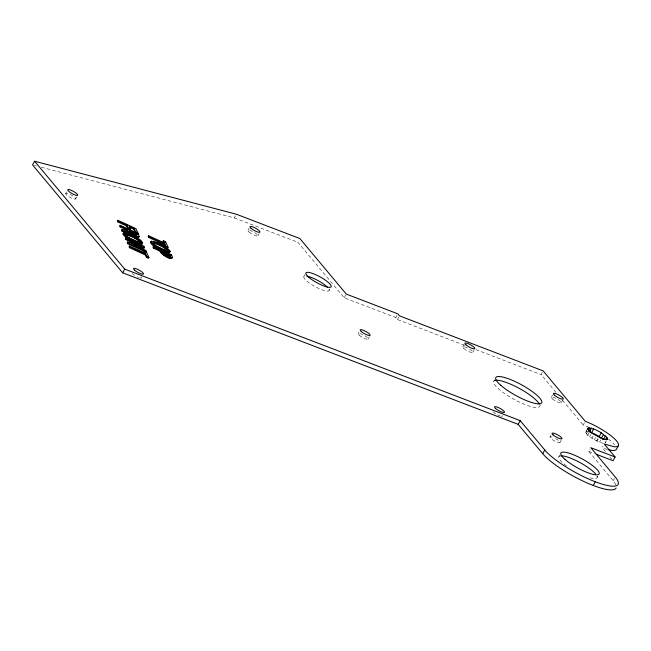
<?xml version="1.0" encoding="UTF-8"?>
<svg xmlns="http://www.w3.org/2000/svg" width="651" height="651" viewBox="0 0 651 651"><rect width="100%" height="100%" fill="white"/><g stroke="black" fill="none" stroke-linecap="round" stroke-linejoin="round"><path stroke-width="0.49" stroke-dasharray="3.25 2.44" d="M65.71 193.493L66.524 192.012M75.646 198.921L76.875 196.7M41.363 167.258L234.303 217.922L235.532 215.701M247.958 230.389L249.187 228.159M257.902 235.817L259.122 233.587M464.578 345.274L397.484 319.568L395.8 317.55L344.249 297.8L297.865 242.278L299.086 240.048M303.879 276.667L305.107 274.437M329.113 290.444L329.927 288.954M344.249 297.8L345.884 294.83M358.205 333.605L359.018 332.116M368.14 339.033L369.369 336.803M395.8 317.55L397.029 315.328M397.484 319.568L398.713 317.338M462.853 346.918L464.073 344.688M472.789 352.346L474.018 350.116M493.783 381.38L494.597 379.899M556.011 392.431L541.111 374.602L542.34 372.372M540.485 404.946L539.663 406.436A26.138 6.054 28.8 0 1 511.116 397.688A26.138 6.054 28.8 0 1 495.248 380.396M551.34 397.265L552.569 395.035M561.284 402.692L562.505 400.463M550.022 437L550.844 435.519M559.966 442.428L561.195 440.198M558.843 456.758L559.657 455.277M589.204 427.544A27.008 6.258 28.8 0 0 583.215 424.989L584.842 422.019M603.567 443.315A11.327 2.628 28.8 0 1 599.506 442.192L594.387 439.799L587.69 435.267L585.631 432.801L586.811 429.774M585.631 432.801L586.852 430.571M586.348 433.916L587.576 431.686M587.69 435.267L588.919 433.037M589.57 436.764L590.791 434.542M591.849 438.31L593.077 436.089M594.387 439.799L595.608 437.57M615.927 484.962A43.454 10.074 28.8 0 0 613.177 480.69L588.773 451.412L590.001 449.182M596.471 440.857L597.691 438.628M597 441.126L598.22 438.896M599.506 442.192L600.735 439.97M605.389 451.534L602.191 447.709L603.013 446.228M606.284 441.378L605.471 442.859A11.327 2.628 28.8 0 0 605.43 442.062L604.706 440.947M597.073 477.639L597.895 476.15M613.177 480.69L614.406 478.469M585.591 432.004L587.495 431.548M34.511 165.452L36.464 165.964M234.303 217.922L297.865 242.278M475.914 349.62L541.111 374.602M588.773 451.412L594.379 453.56M562.488 400.186L583.215 424.989M609.865 456.896L611.785 459.191M502.434 415.631A5.664 1.31 28.8 0 1 501.498 416.258M500.595 416.07A5.664 1.31 28.8 0 1 496.908 414.5M495.647 413.759A5.664 1.31 28.8 0 1 492.888 411.562M329.056 289.435A14.379 3.328 28.8 0 1 313.408 285.634A14.379 3.328 28.8 0 1 306.295 276.081M141.104 276.765A5.664 1.31 28.8 0 1 139.623 277.765M138.5 277.391A5.664 1.31 28.8 0 1 137.247 276.854M134.676 275.446A5.664 1.31 28.8 0 1 131.925 273.249M607.538 449.491A27.008 6.258 28.8 0 1 602.191 447.709M608.53 439.148A27.008 6.258 28.8 0 1 614.593 444.739M555.563 438.53A5.664 1.31 28.8 0 1 559.469 442.672A5.664 1.31 28.8 0 1 551.364 438.88A5.664 1.31 28.8 0 1 553.008 437.334M596.991 476.101A21.784 5.045 28.8 0 1 588.284 477.305M566.5 465.921A21.784 5.045 28.8 0 1 560.063 455.936M66.662 193.266L66.028 193.282A5.664 1.31 28.8 0 0 68.843 196.651L71.415 198.059A5.664 1.31 28.8 0 0 75.272 197.969A5.664 1.31 28.8 0 0 67.566 193.453L66.662 193.266M249.007 232.016A5.664 1.31 28.8 0 0 257.584 236.028A5.664 1.31 28.8 0 0 252.197 231.26A5.664 1.31 28.8 0 0 249.007 232.016M463.903 348.554A5.664 1.31 28.8 0 0 472.471 352.557A5.664 1.31 28.8 0 0 467.084 347.789A5.664 1.31 28.8 0 0 463.903 348.554M552.39 398.892A5.664 1.31 28.8 0 0 560.967 402.904A5.664 1.31 28.8 0 0 555.58 398.127A5.664 1.31 28.8 0 0 552.39 398.892M359.254 335.232A5.664 1.31 28.8 0 0 367.823 339.244A5.664 1.31 28.8 0 0 362.436 334.468A5.664 1.31 28.8 0 0 359.254 335.232"/><path stroke-width="0.98" d="M127.726 229.518L127.319 230.259L120.15 226.955L119.735 226.035L120.142 225.287L120.557 226.214L127.726 229.518L128.198 230.568L122.022 229.469L121.615 230.218L122.152 231.414L128.89 232.553C131.535 234.572 135.571 238.16 138.85 237.054M120.142 225.287L138.175 233.595C141.804 240.349 131.022 233.896 129.297 231.813L122.559 230.674L122.022 229.469M123.08 233.872L123.682 232.741C130.493 233.554 138.639 237.135 142.553 242.978L141.942 244.101C135.131 243.287 127.002 239.706 123.08 233.872L123.275 233.481M123.682 232.741L123.487 233.131C127.409 238.966 135.546 242.546 142.349 243.36L142.553 242.978M150.617 242.318L151.219 241.187C158.022 241.993 166.168 245.573 170.09 251.416L169.472 252.547C162.669 251.734 154.539 248.153 150.617 242.318L151.341 241.757M151.219 241.187L151.024 241.57C154.946 247.413 163.076 250.993 169.878 251.807L170.09 251.416M141.942 244.101L142.008 243.116M169.472 252.547L169.944 250.822M596.251 454.276L613.063 460.721L615.105 457.002L604.234 443.998L613.909 446.667A27.008 6.258 28.8 0 0 613.437 437.798A27.008 6.258 28.8 0 0 585.257 421.278L543.154 370.891L399.527 315.857L397.842 313.839L346.291 294.089L299.899 238.567L236.346 214.212L34.593 161.228L32.55 164.939L122.689 272.826L518.155 424.354L542.739 453.706A43.454 10.074 28.8 0 0 583.597 481.358A43.454 10.074 28.8 0 0 616.098 488.022M137.8 232.765L135.929 228.607L117.904 220.307L117.497 221.047L117.912 221.967L126.595 225.97L127.987 229.071L130.119 230.047L130.525 229.307L129.134 226.206L134.22 228.55L135.668 231.78L137.8 232.765L137.394 233.506L135.262 232.529L133.805 229.29L129.573 227.337M117.912 221.967L118.319 221.226L117.904 220.307M120.15 226.955L120.557 226.214M122.152 231.414L122.559 230.674M126.595 225.97L127.002 225.222L118.319 221.226M123.804 233.31L124.219 232.57M123.226 234.466L123.633 233.725M123.674 235.19L124.081 234.45M127.987 229.071L128.393 228.322L127.002 225.222M124.39 235.996L124.797 235.255M125.855 233.619L126.261 232.879M125.212 235.019L125.789 234.035C131.022 234.921 137.263 237.428 140.437 241.83L139.867 242.831M125.301 235.426L126.213 233.945M125.391 236.874L125.798 236.134M125.383 234.775L126.489 234.751L126.896 234.01M127.352 234.108L127.767 233.359M133.829 245.378L144.058 248.348L144.465 247.6L143.879 246.29L125.846 237.989L125.83 239.592L139.542 245.915M126.489 234.751L127.425 234.987L127.832 234.238M128.89 232.553L129.297 231.813M129.679 231.992L129.728 230.438L136.531 233.571L137.092 235.068L135.969 235.174L132.926 233.782L130.086 231.243M126.693 237.843L127.1 237.102M125.83 239.592L125.846 237.989M127.425 234.987L128.597 235.377L129.004 234.637M129.15 234.808L129.565 234.059M129.972 233.53L130.379 232.781M128.19 238.819L128.605 238.079M131.583 232.936L131.176 233.676L130.591 233.213M128.597 235.377L130.013 235.947L130.42 235.206M133.805 229.29L134.22 228.55M129.028 238.567L129.443 237.818L126.571 235.768L125.789 234.035M131.331 234.515L131.746 233.774M131.811 234.108L132.218 233.359M141.373 246.753L141.78 246.013L127.612 241.928L127.205 242.668L127.669 243.702L144.799 251.595M132.12 235.011L132.527 234.27M127.669 243.702L128.084 242.961L127.612 241.928M129.94 239.828L130.346 239.088M130.013 235.947L131.665 236.679L132.072 235.939M130.363 239.324L130.77 238.575L138.256 241.879L140.437 241.83M132.959 235.499L133.365 234.751M135.262 232.529L135.668 231.78M133.39 236.752L133.797 236.012M131.876 240.097L132.283 239.356M131.665 236.679L133.341 237.485L133.756 236.736M131.884 240.854L132.291 240.113M134.944 235.695L135.351 234.954M144.294 250.985L145.344 253.32L129.443 245.997L129.036 246.737L129.451 247.665L145.352 254.98L146.394 257.316L148.526 258.301L148.933 257.56L146.426 251.961L144.294 250.985L143.887 251.725L144.587 253.28M134.83 236.435L135.237 235.686M136.938 234.482L136.531 235.223L136.124 234.311L136.531 233.571M129.451 247.665L129.858 246.924L129.443 245.997M133.561 240.903L133.968 240.162M133.341 237.485L134.879 238.274L135.286 237.534M136.108 236.98L136.515 236.24M137.76 234.336L138.175 233.595M133.992 241.871L134.399 241.122M140.03 242.579L139.086 241.082L136.23 239.039L136.637 238.299M137.101 237.314L137.516 236.573M137.044 238.771L137.451 238.03M137.857 237.46L138.272 236.72M138.411 237.452L138.818 236.712M137.377 239.763L137.784 239.023M138.744 237.314L139.257 236.305M136.092 242.79L136.507 242.05M136.669 242.213L137.076 241.472M138.346 240.455L138.761 239.714M137.849 242.62L138.256 241.879M139.086 241.082L139.493 240.333M137.898 243.49L138.313 242.75M139.81 240.683L140.217 239.942M138.769 242.847L139.176 242.107M139.615 241.643L140.022 240.903M122.689 272.826L124.723 269.107L34.593 161.228M139.941 242.164L140.347 241.423M139.395 243.97L139.802 243.23M140.811 241.562L141.218 240.821M141.552 242.375L141.959 241.635M140.567 244.231L140.974 243.49M141.405 244.271L141.812 243.531M163.409 240.699L164.459 243.026L148.566 235.711L148.159 236.451L148.574 237.379L164.467 244.695L165.517 247.03L167.649 248.015L168.056 247.274L165.541 241.676L163.409 240.699L163.002 241.44L163.702 242.994M148.574 237.379L148.981 236.638L148.566 235.711M143.464 247.03L143.879 246.29M145.718 250.399L145.702 252.01L145.718 250.399L131.445 243.824L144.465 247.6M150.763 242.913L151.17 242.172M146.019 252.71L146.426 251.961M151.203 243.637L151.61 242.896M145.352 254.98L145.759 254.24L129.858 246.924M151.919 244.442L152.326 243.694M153.392 242.066L153.799 241.326M153.75 242.392L152.83 243.873L153.319 242.481C158.559 243.368 164.793 245.875 167.966 250.277L167.397 251.278M153.156 244.385L153.319 242.481M152.92 245.321L153.335 244.581M152.741 243.466L154.027 243.197L154.433 242.457M146.394 257.316L146.809 256.575L145.759 254.24M171.823 258.398L172.385 257.023L171.408 254.736L153.384 246.436L152.969 247.177L153.384 248.104L160.105 251.196C160.594 253.98 171.547 261.263 171.783 257.226M154.027 243.197L154.954 243.425L155.361 242.685M154.442 245.59L154.848 244.849L153.563 243.645M154.222 246.29L154.629 245.541M153.384 248.104L153.799 247.356L153.384 246.436M154.954 243.425L156.126 243.824L156.541 243.083M156.688 243.246L157.094 242.506M155.727 247.266L156.134 246.517M156.126 243.824L157.542 244.394L157.949 243.653M156.565 247.014L156.972 246.265L154.848 244.849M158.763 244.166L159.169 243.417M157.469 248.275L157.876 247.535M157.542 244.394L159.194 245.126L159.601 244.385M157.9 247.762L158.307 247.022L165.785 250.318L167.966 250.277M160.927 245.199L161.334 244.459M159.405 248.544L159.812 247.803M159.194 245.126L160.878 245.932L161.285 245.183M159.414 249.3L159.821 248.552M161.09 249.349L161.505 248.609M160.878 245.932L162.408 246.721L162.815 245.98M160.105 251.196L160.512 250.456L153.799 247.356M165.134 242.416L165.541 241.676M160.463 251.978L160.512 250.456M164.467 244.695L164.874 243.954L148.981 236.638M161.529 250.31L161.936 249.569M160.878 252.71L161.293 251.97L160.87 251.237M167.559 251.017L166.623 249.52L163.767 247.486L164.174 246.745M164.573 247.217L164.98 246.477M161.481 253.426L161.896 252.686L161.293 251.97M162.433 252.767L162.563 251.4L169.765 254.712L170.277 256.136L169.87 256.876L169.358 255.452L162.156 252.14M164.915 248.21L165.321 247.47M165.517 247.03L165.924 246.29L164.874 243.954M163.629 251.237L164.036 250.497M162.27 254.15L162.677 253.41L161.896 252.686M164.198 250.659L164.605 249.919M163.076 253.784L163.491 253.044L162.848 252.027M165.883 248.902L166.29 248.161M163.255 254.915L163.954 253.508L163.491 253.044M166.623 249.52L167.03 248.78M165.435 251.937L165.842 251.196M164.182 254.744L164.589 254.004L163.954 253.508M166.298 251.294L166.705 250.554M164.182 255.542L164.597 254.801L162.677 253.41M167.144 250.09L167.551 249.349M164.825 255.184L165.232 254.443L164.589 254.004M167.47 250.611L167.877 249.87M166.933 252.417L167.34 251.677M168.349 250.008L168.755 249.268M165.24 256.185L165.907 254.85L165.232 254.443M168.096 252.678L168.511 251.937M166.371 256.795L166.786 256.055L170.407 257.584L172.401 257.414M168.934 252.718L169.341 251.97M167.047 256.372L167.453 255.631L170.277 256.136M167.535 257.365L167.942 256.624M169.358 255.452L169.765 254.712M169.016 256.258L168.609 256.999L167.901 256.746M169.162 257.129L169.577 256.388M169.699 256.225L170.106 255.477M168.902 257.951L169.309 257.21M169.569 257.145L169.976 256.396M171.001 255.477L171.408 254.736M170.001 258.325L170.407 257.584M170.847 258.512L171.254 257.763M171.473 258.52L171.88 257.78M518.155 424.354L520.198 420.636L124.723 269.107M542.739 453.706L544.781 449.987L520.198 420.636M587.446 429.351L588.268 427.862L593.59 428.952A11.327 2.628 28.8 0 1 601.247 432.834L606.748 437.236L607.464 438.351L606.651 439.832M588.309 430.059L589.529 427.837M590.978 428.13L588.943 431.841L591.352 428.203M589.114 431.882L591.157 428.163M590.058 432.166L591.547 432.671L593.59 428.952M602.736 439.099L599.205 436.552L601.247 432.834M601.491 438.099L603.534 434.38M603.363 439.596L605.406 435.885M605.528 439.466L606.748 437.236M593.232 485.475L595.274 481.764A43.454 10.074 28.8 0 0 615.219 476.98L590.815 447.701L615.105 457.002M618.45 445.577L616.407 449.296A27.008 6.258 28.8 0 1 608.49 449.743M588.268 427.862L587.674 429.09L591.613 433.053L601.548 438.481A11.327 2.628 28.8 0 0 607.464 438.351M128.393 228.322L130.525 229.307M165.924 246.29L168.056 247.274M130.167 231.569L136.124 234.311M126.237 238.852L141.78 246.013M128.084 242.961L146.109 251.262M146.809 256.575L148.933 257.56M165.907 254.85L167.453 255.631M166.786 256.055L164.597 254.801M162.408 246.721L163.767 247.486M134.879 238.274L136.23 239.039M156.972 246.265L158.307 247.022M129.443 237.818L130.77 238.575M129.069 227.728L130.119 230.047M306.995 276.187A14.379 3.328 28.8 0 1 327.665 287.473M495.248 380.396A26.138 6.054 28.8 0 1 518.611 388.037A26.138 6.054 28.8 0 1 539.297 404.019M591.547 432.671A11.327 2.628 28.8 0 1 599.205 436.552M560.747 455.83A21.784 5.045 28.8 0 1 578.479 461.754A21.784 5.045 28.8 0 1 595.616 473.961M595.274 481.764A43.454 10.074 28.8 0 1 544.781 449.987M68.705 189.555L68.07 189.571A5.664 1.31 28.8 0 0 70.886 192.94L73.457 194.34A5.664 1.31 28.8 0 0 77.314 194.258A5.664 1.31 28.8 0 0 69.608 189.742L68.705 189.555M500.676 385.197A26.138 6.054 28.8 0 0 540.24 403.71A26.138 6.054 28.8 0 0 515.38 381.673A26.138 6.054 28.8 0 0 500.676 385.197M361.297 331.522A5.664 1.31 28.8 0 0 369.866 335.534A5.664 1.31 28.8 0 0 364.479 330.757A5.664 1.31 28.8 0 0 361.297 331.522M554.432 395.181A5.664 1.31 28.8 0 0 563.009 399.193A5.664 1.31 28.8 0 0 557.622 394.416A5.664 1.31 28.8 0 0 554.432 395.181M495.606 408.519A5.664 1.31 28.8 0 0 504.175 412.531A5.664 1.31 28.8 0 0 498.788 407.754A5.664 1.31 28.8 0 0 495.606 408.519M465.945 344.835A5.664 1.31 28.8 0 0 474.514 348.846A5.664 1.31 28.8 0 0 469.127 344.07A5.664 1.31 28.8 0 0 465.945 344.835M251.05 228.306A5.664 1.31 28.8 0 0 259.627 232.317A5.664 1.31 28.8 0 0 254.24 227.541A5.664 1.31 28.8 0 0 251.05 228.306M308.59 277.09A14.379 3.328 28.8 0 0 330.35 287.27A14.379 3.328 28.8 0 0 316.671 275.153A14.379 3.328 28.8 0 0 308.59 277.09M134.635 270.214A5.664 1.31 28.8 0 0 143.212 274.217A5.664 1.31 28.8 0 0 137.825 269.449A5.664 1.31 28.8 0 0 134.635 270.214M564.93 459.321A21.784 5.045 28.8 0 0 597.895 474.75A21.784 5.045 28.8 0 0 577.177 456.384A21.784 5.045 28.8 0 0 564.93 459.321M553.122 434.917A5.664 1.31 28.8 0 0 561.691 438.929A5.664 1.31 28.8 0 0 556.304 434.152A5.664 1.31 28.8 0 0 553.122 434.917"/></g></svg>
